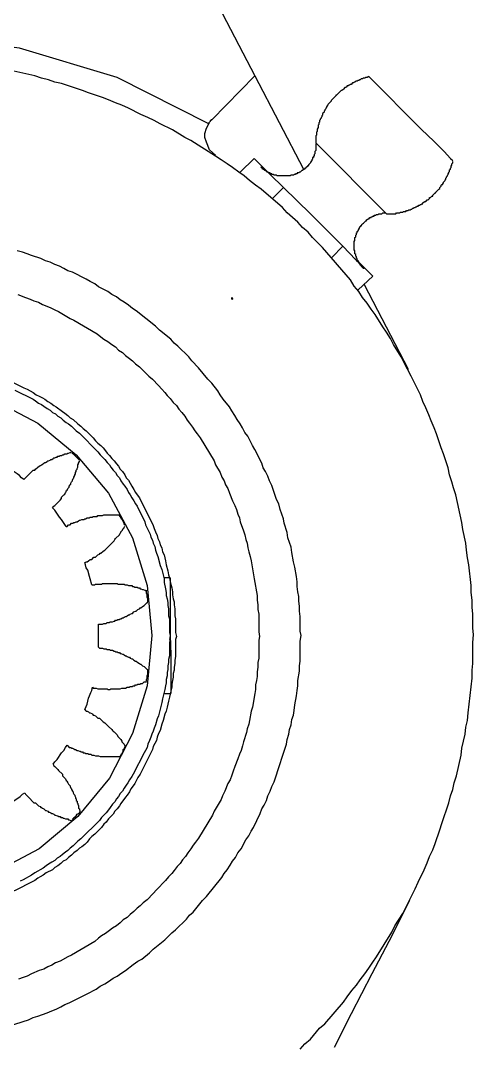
# Model space of a CAD drawing. Header units: inches. Extents: x 0 to 11, y 0.3 to 17.
# Drawn here: x 3.77 to 4.261, y 6.129 to 7.238 of the extents above; entities that cross this region are included whole.
import ezdxf

# ---------------------------------------------------------------- set-up
doc = ezdxf.new("R2010")
doc.units = ezdxf.units.IN
doc.header["$MEASUREMENT"] = 0
doc.layers.add('Layer 1', color=7, linetype='Continuous')

msp = doc.modelspace()

# ---------------------------------------------------------------- linework, layer by layer
at = {"layer": 'Layer 1', "color": 7, "lineweight": 25, "true_color": 0xffffff}
for points in [[(3.8275, 7.555), (4.0242, 7.1775), (3.9775, 7.13)], [(3.9742, 7.1258), (3.875, 7.1758), (3.7692, 7.2075), (3.6592, 7.2208), (3.5483, 7.215), (3.4408, 7.1908), (3.3383, 7.1483), (3.2442, 7.09), (3.1617, 7.0158)], [(4.0733, 6.1242), (4.0783, 6.13), (4.0842, 6.135), (4.0942, 6.1467), (4.1, 6.1517), (4.12, 6.175), (4.1242, 6.1808), (4.1292, 6.1875), (4.1342, 6.1933), (4.1383, 6.1992), (4.1433, 6.2058), (4.1475, 6.2117), (4.1517, 6.2183), (4.1558, 6.2242), (4.1725, 6.2508), (4.1758, 6.2575), (4.1842, 6.2708), (4.1975, 6.2975), (4.2008, 6.305), (4.2075, 6.3183), (4.2108, 6.3258), (4.2133, 6.3325), (4.2167, 6.34), (4.2192, 6.3467), (4.2242, 6.3617), (4.2267, 6.3683), (4.2342, 6.3908), (4.2358, 6.3983), (4.2383, 6.405), (4.24, 6.4125), (4.2425, 6.42), (4.2475, 6.4425), (4.2483, 6.45), (4.2517, 6.465), (4.2525, 6.4725), (4.2542, 6.48), (4.255, 6.4883), (4.2592, 6.5258), (4.2592, 6.5342), (4.26, 6.5417), (4.26, 6.5642), (4.2608, 6.5725), (4.26, 6.58), (4.26, 6.595), (4.2592, 6.6025), (4.2592, 6.61), (4.2583, 6.6183), (4.2583, 6.6258), (4.2558, 6.6483), (4.2542, 6.6558), (4.2533, 6.6642), (4.2525, 6.6717), (4.2492, 6.6867), (4.2483, 6.6942), (4.2417, 6.7242), (4.2392, 6.7317), (4.2375, 6.7383), (4.235, 6.7458), (4.2333, 6.7533), (4.2283, 6.7683), (4.2258, 6.775), (4.2208, 6.79), (4.2183, 6.7967), (4.215, 6.8042), (4.2125, 6.8108), (4.2092, 6.8183), (4.2058, 6.825), (4.2033, 6.8325), (4.1933, 6.8525), (4.1892, 6.86), (4.1825, 6.8733), (4.1742, 6.8867), (4.1708, 6.8933), (4.1667, 6.9), (4.1625, 6.9058), (4.1542, 6.9192), (4.15, 6.925), (4.1458, 6.9317), (4.1408, 6.9375), (4.1367, 6.9442), (4.1317, 6.95), (4.1275, 6.9567), (4.0975, 6.9917), (4.0867, 7.0025), (4.0817, 7.0083), (4.0758, 7.0133), (4.0708, 7.0192), (4.0592, 7.0292), (4.0542, 7.035), (4.0308, 7.055), (4.025, 7.0592), (4.0183, 7.0642), (4.0125, 7.0692), (4.0067, 7.0733), (4, 7.0783), (3.9942, 7.0825), (3.9875, 7.0867), (3.9817, 7.0908), (3.955, 7.1075), (3.9483, 7.1108), (3.935, 7.1192), (3.9217, 7.1258), (3.915, 7.1292), (3.9083, 7.1325), (3.9008, 7.1358), (3.8875, 7.1425), (3.88, 7.1458), (3.8733, 7.1483), (3.8658, 7.1517), (3.8592, 7.1542), (3.8442, 7.1592), (3.8375, 7.1617), (3.83, 7.1642), (3.8225, 7.1667), (3.815, 7.1692), (3.8075, 7.1708), (3.8008, 7.1733), (3.7933, 7.175), (3.7858, 7.1775), (3.7633, 7.1825)], [(4.0242, 7.1775), (4.0767, 7.0767)], [(4.1475, 7.1767), (4.1458, 7.1758), (4.1442, 7.1758), (4.1433, 7.175), (4.1417, 7.175), (4.1408, 7.1742), (4.1392, 7.1742), (4.1383, 7.1733), (4.1375, 7.1733), (4.1367, 7.1725), (4.1358, 7.1725), (4.135, 7.1717), (4.1333, 7.1717), (4.1325, 7.1708), (4.1317, 7.1708), (4.1308, 7.17), (4.13, 7.17), (4.1283, 7.1683), (4.1275, 7.1683), (4.1267, 7.1675), (4.1258, 7.1675), (4.125, 7.1667), (4.1242, 7.1667), (4.1233, 7.1658), (4.1225, 7.165), (4.1217, 7.165), (4.12, 7.1633), (4.1192, 7.1625), (4.1183, 7.1617), (4.1175, 7.1617), (4.1125, 7.1567), (4.1117, 7.1567), (4.1117, 7.1558), (4.1108, 7.155), (4.1067, 7.1508), (4.1067, 7.15), (4.1042, 7.1475), (4.1033, 7.1467), (4.1033, 7.1458), (4.1025, 7.145), (4.1017, 7.1442), (4.1017, 7.1433), (4.1008, 7.1425), (4.1008, 7.1417), (4.1, 7.1408), (4.1, 7.14), (4.0992, 7.1392), (4.0992, 7.1383), (4.0983, 7.1375), (4.0975, 7.1367), (4.0975, 7.135), (4.0967, 7.1342), (4.0967, 7.1333), (4.0958, 7.1325), (4.0958, 7.1317), (4.095, 7.1308), (4.095, 7.13), (4.0942, 7.1292), (4.0942, 7.1275), (4.0933, 7.1267), (4.0933, 7.125), (4.0925, 7.1242), (4.0925, 7.1217), (4.0917, 7.12), (4.0917, 7.1175), (4.0908, 7.1167), (4.0908, 7.1133), (4.09, 7.1125), (4.09, 7.1042)], [(4.1475, 7.1767), (4.2042, 7.12), (4.2183, 7.1067), (4.2292, 7.0958), (4.2358, 7.0883), (4.2383, 7.0858)], [(3.9775, 7.13), (3.9767, 7.13), (3.9767, 7.1292), (3.9758, 7.1292), (3.9758, 7.1283), (3.9742, 7.1267), (3.9742, 7.1258)], [(3.9817, 7.0917), (3.975, 7.0975), (3.9717, 7.1058), (3.97, 7.1108), (3.97, 7.115), (3.9717, 7.1208), (3.9742, 7.1258)], [(4.0908, 7.1042), (4.09, 7.1033), (4.09, 7.0967), (4.0892, 7.0958), (4.0892, 7.0933), (4.0883, 7.0925), (4.0883, 7.0908), (4.0875, 7.0908), (4.0875, 7.0892), (4.0867, 7.0892), (4.0867, 7.0875), (4.0858, 7.0867), (4.0858, 7.0858), (4.0842, 7.0842), (4.0842, 7.0833), (4.0825, 7.0817), (4.0825, 7.0808), (4.0817, 7.0808), (4.0817, 7.08), (4.0808, 7.08), (4.0808, 7.0792), (4.08, 7.0792), (4.08, 7.0783), (4.0792, 7.0783), (4.0792, 7.0775), (4.0783, 7.0775), (4.0783, 7.0767), (4.0775, 7.0767), (4.0758, 7.075), (4.075, 7.075), (4.0733, 7.0733), (4.0725, 7.0733), (4.0717, 7.0725), (4.07, 7.0725), (4.07, 7.0717), (4.0683, 7.0717), (4.0683, 7.0708), (4.0667, 7.0708), (4.0658, 7.07), (4.0633, 7.07), (4.0625, 7.0692), (4.0483, 7.0692), (4.0475, 7.07), (4.045, 7.07), (4.0442, 7.0708), (4.0425, 7.0708), (4.0425, 7.0717), (4.0408, 7.0717), (4.0408, 7.0725), (4.0392, 7.0725), (4.0383, 7.0733), (4.0375, 7.0733), (4.0367, 7.0742), (4.0358, 7.075), (4.035, 7.075), (4.0333, 7.0767), (4.0325, 7.0767), (4.0325, 7.0775), (4.0317, 7.0775), (4.0317, 7.0783), (4.0308, 7.0783), (4.0308, 7.0792)], [(4.1667, 7.0283), (4.0908, 7.1042)], [(4.0083, 7.0733), (4.0233, 7.0883), (4.0375, 7.0742)], [(4.1667, 7.0283), (4.1767, 7.0283), (4.1775, 7.0292), (4.1808, 7.0292), (4.1817, 7.03), (4.1842, 7.03), (4.185, 7.0308), (4.1875, 7.0308), (4.1883, 7.0317), (4.19, 7.0317), (4.1908, 7.0325), (4.1925, 7.0325), (4.1933, 7.0333), (4.1942, 7.0333), (4.195, 7.0342), (4.1958, 7.0342), (4.1967, 7.035), (4.1975, 7.035), (4.1983, 7.0358), (4.1992, 7.0358), (4.2, 7.0367), (4.2008, 7.0367), (4.2017, 7.0375), (4.2025, 7.0375), (4.2033, 7.0383), (4.2042, 7.0383), (4.205, 7.0392), (4.2058, 7.0392), (4.2058, 7.04), (4.2067, 7.0408), (4.2075, 7.0408), (4.2083, 7.0417), (4.2092, 7.0417), (4.2108, 7.0433), (4.2117, 7.0433), (4.2133, 7.045), (4.2133, 7.0458), (4.2142, 7.0458), (4.215, 7.0467), (4.2158, 7.0475), (4.2167, 7.0475), (4.2167, 7.0483), (4.2192, 7.0508), (4.22, 7.0508), (4.22, 7.0517), (4.2233, 7.055), (4.2242, 7.0558), (4.2242, 7.0567), (4.2258, 7.0583), (4.2258, 7.0592), (4.2267, 7.06), (4.2275, 7.06), (4.2275, 7.0608), (4.2283, 7.0617), (4.2283, 7.0625), (4.23, 7.0642), (4.23, 7.065), (4.2308, 7.0658), (4.2308, 7.0667), (4.2317, 7.0675), (4.2317, 7.0683), (4.2325, 7.0692), (4.2325, 7.07), (4.2333, 7.0708), (4.2333, 7.0717), (4.2342, 7.0725), (4.2342, 7.0733), (4.235, 7.0742), (4.235, 7.0758), (4.2358, 7.0767), (4.2358, 7.0775), (4.2367, 7.0783), (4.2367, 7.08), (4.2375, 7.0808), (4.2375, 7.0825), (4.2383, 7.0833), (4.2383, 7.085)], [(4.0375, 7.0742), (4.0408, 7.0708)], [(4.0408, 7.0708), (4.055, 7.0567)], [(4.055, 7.0567), (4.0433, 7.045)], [(4.055, 7.0567), (4.0842, 7.0283)], [(4.0842, 7.0283), (4.0908, 7.0217)], [(4.1425, 6.9692), (4.1417, 6.9692), (4.1408, 6.97), (4.14, 6.9708), (4.14, 6.9717), (4.1392, 6.9717), (4.1392, 6.9725), (4.1383, 6.9725), (4.1383, 6.9733), (4.1375, 6.9742), (4.1375, 6.975), (4.1367, 6.975), (4.1367, 6.9767), (4.1358, 6.9767), (4.1358, 6.9775), (4.135, 6.9783), (4.135, 6.98), (4.1342, 6.98), (4.1342, 6.9817), (4.1333, 6.9825), (4.1333, 6.9842), (4.1325, 6.985), (4.1325, 6.9883), (4.1317, 6.9892), (4.1317, 6.9983), (4.1325, 6.9992), (4.1325, 7.0025), (4.1333, 7.0033), (4.1333, 7.005), (4.1342, 7.0058), (4.1342, 7.0075), (4.135, 7.0075), (4.135, 7.0092), (4.1358, 7.01), (4.1358, 7.0108), (4.1367, 7.0108), (4.1367, 7.0125), (4.1375, 7.0125), (4.1375, 7.0133), (4.1383, 7.0142), (4.1383, 7.015), (4.1392, 7.015), (4.1392, 7.0158), (4.14, 7.0158), (4.14, 7.0167), (4.1408, 7.0175), (4.1417, 7.0183), (4.1442, 7.0208), (4.145, 7.0208), (4.145, 7.0217), (4.1458, 7.0217), (4.1458, 7.0225), (4.1467, 7.0225), (4.1475, 7.0233), (4.1483, 7.0233), (4.1483, 7.0242), (4.15, 7.0242), (4.15, 7.025), (4.1508, 7.025), (4.1517, 7.0258), (4.1533, 7.0258), (4.1533, 7.0267), (4.155, 7.0267), (4.1558, 7.0275), (4.1575, 7.0275), (4.1583, 7.0283), (4.1617, 7.0283), (4.1625, 7.0292), (4.1658, 7.0292)], [(4.0908, 7.0217), (4.1192, 6.9933)], [(3.7633, 6.1508), (3.7733, 6.1542), (3.7792, 6.1558), (3.7842, 6.1583), (3.7892, 6.16), (3.7942, 6.1617), (3.7992, 6.1633), (3.8042, 6.1658), (3.8092, 6.1675), (3.8142, 6.17), (3.8183, 6.1725), (3.8233, 6.1742), (3.8283, 6.1767), (3.8383, 6.1817), (3.8425, 6.1842), (3.8525, 6.1892), (3.8567, 6.1925), (3.8617, 6.195), (3.8658, 6.1975), (3.8708, 6.2008), (3.875, 6.2033), (3.88, 6.2067), (3.8842, 6.2092), (3.8925, 6.2158), (3.8975, 6.2192), (3.9017, 6.2217), (3.91, 6.2283), (3.9142, 6.2325), (3.9267, 6.2425), (3.9342, 6.25), (3.9383, 6.2533), (3.95, 6.265), (3.9533, 6.2692), (3.9575, 6.2725), (3.9675, 6.285), (3.9717, 6.2892), (3.9883, 6.31), (3.9908, 6.3142), (3.9942, 6.3183), (3.9975, 6.3233), (4, 6.3275), (4.0033, 6.3317), (4.0058, 6.3367), (4.0092, 6.3408), (4.0142, 6.3508), (4.0175, 6.355), (4.02, 6.36), (4.0225, 6.3642), (4.03, 6.3792), (4.0317, 6.3842), (4.0342, 6.3883), (4.0367, 6.3933), (4.0383, 6.3983), (4.0408, 6.4033), (4.0425, 6.4083), (4.045, 6.4133), (4.0517, 6.4333), (4.0533, 6.4392), (4.0583, 6.4542), (4.0592, 6.4592), (4.0608, 6.465), (4.0617, 6.47), (4.0633, 6.475), (4.0642, 6.4808), (4.0658, 6.4858), (4.0667, 6.4908), (4.0675, 6.4967), (4.0692, 6.5067), (4.07, 6.5125), (4.0708, 6.5175), (4.0708, 6.5233), (4.0725, 6.5333), (4.0725, 6.5392), (4.0733, 6.5442), (4.0733, 6.5658), (4.0742, 6.5717), (4.0733, 6.5767), (4.0733, 6.5925), (4.0725, 6.5983), (4.0725, 6.6033), (4.0717, 6.6092), (4.0717, 6.6142), (4.0708, 6.6192), (4.07, 6.625), (4.07, 6.63), (4.0692, 6.6358), (4.0675, 6.6458), (4.0658, 6.6517), (4.0642, 6.6617), (4.0633, 6.6675), (4.06, 6.6775), (4.0592, 6.6833), (4.0558, 6.6933), (4.055, 6.6983), (4.0517, 6.7083), (4.05, 6.7142), (4.0475, 6.7192), (4.0425, 6.7342), (4.04, 6.7392), (4.0383, 6.7442), (4.0358, 6.7492), (4.0333, 6.7533), (4.0317, 6.7583), (4.0242, 6.7733), (4.0217, 6.7775), (4.0167, 6.7875), (4.0133, 6.7917), (4.0108, 6.7967), (4.0083, 6.8008), (4.005, 6.8058), (4.0025, 6.81), (3.9992, 6.815), (3.9967, 6.8192), (3.99, 6.8275), (3.9867, 6.8325), (3.9842, 6.8367), (3.9775, 6.845), (3.9733, 6.8492), (3.9633, 6.8617), (3.9558, 6.8692), (3.9525, 6.8733), (3.9408, 6.885), (3.9367, 6.8883), (3.9333, 6.8925), (3.9208, 6.9025), (3.9167, 6.9067), (3.8958, 6.9233), (3.8917, 6.9258), (3.8875, 6.9292), (3.8825, 6.9325), (3.8783, 6.935), (3.8742, 6.9383), (3.8692, 6.9408), (3.865, 6.9442), (3.855, 6.9492), (3.8508, 6.9525), (3.8458, 6.955), (3.8417, 6.9575), (3.8267, 6.965), (3.8217, 6.9667), (3.8175, 6.9692), (3.8125, 6.9717), (3.8075, 6.9733), (3.8025, 6.9758), (3.7975, 6.9775), (3.7925, 6.98), (3.7825, 6.9833), (3.7775, 6.985), (3.7725, 6.9867), (3.7667, 6.9883)], [(4.1075, 6.9808), (4.1192, 6.9933)], [(4.1192, 6.9933), (4.1333, 6.9783)], [(4.1333, 6.9783), (4.135, 6.9767), (4.1367, 6.9758)], [(4.1367, 6.9758), (4.1517, 6.9608)], [(4.1358, 6.9458), (4.1517, 6.9608)], [(4.1425, 6.9517), (4.19, 6.86)], [(3.7675, 6.9408), (3.7758, 6.9375), (3.7808, 6.9358), (3.785, 6.9342), (3.79, 6.9325), (3.7942, 6.93), (3.8025, 6.9267), (3.8075, 6.9242), (3.8117, 6.9225), (3.8242, 6.915), (3.8283, 6.9133), (3.8533, 6.8983), (3.8575, 6.895), (3.8608, 6.8925), (3.865, 6.89), (3.8692, 6.8867), (3.8733, 6.8842), (3.8767, 6.8808), (3.8808, 6.8783), (3.8842, 6.875), (3.8883, 6.8717), (3.8917, 6.8692), (3.895, 6.8658), (3.8992, 6.8625), (3.9092, 6.8525), (3.9133, 6.8492), (3.92, 6.8425), (3.9233, 6.8383), (3.9267, 6.835), (3.9292, 6.8317), (3.9325, 6.8283), (3.9358, 6.8242), (3.9392, 6.8208), (3.9417, 6.8167), (3.945, 6.8133), (3.9483, 6.8092), (3.9508, 6.805), (3.9533, 6.8017), (3.9567, 6.7975), (3.9592, 6.7933), (3.9617, 6.79), (3.965, 6.7858), (3.98, 6.7608), (3.9817, 6.7567), (3.9867, 6.7483), (3.9883, 6.7433), (3.9908, 6.7392), (3.9925, 6.735), (3.995, 6.7308), (3.9967, 6.7258), (4, 6.7175), (4.0025, 6.7125), (4.0042, 6.7083), (4.0058, 6.7033), (4.0075, 6.6992), (4.0083, 6.695), (4.0117, 6.685), (4.0133, 6.6808), (4.0142, 6.6758), (4.0158, 6.6717), (4.0167, 6.6667), (4.0175, 6.6625), (4.0192, 6.6575), (4.02, 6.6525), (4.0208, 6.6483), (4.0233, 6.6333), (4.0242, 6.6292), (4.0258, 6.6192), (4.0267, 6.615), (4.0267, 6.61), (4.0275, 6.605), (4.0275, 6.6), (4.0283, 6.595), (4.0283, 6.5758), (4.0292, 6.5708), (4.0283, 6.5667), (4.0283, 6.5475), (4.0275, 6.5425), (4.0275, 6.5375), (4.0267, 6.5325), (4.0267, 6.5275), (4.0258, 6.5233), (4.025, 6.5183), (4.025, 6.5133), (4.0242, 6.5092), (4.0217, 6.4942), (4.02, 6.49), (4.0183, 6.48), (4.0175, 6.4758), (4.0158, 6.4708), (4.015, 6.4667), (4.0117, 6.4567), (4.0108, 6.4525), (4.0092, 6.4475), (4.0075, 6.4433), (4.0058, 6.4383), (4.0025, 6.43), (4.0008, 6.425), (3.9992, 6.4208), (3.9975, 6.4158), (3.995, 6.4117), (3.9917, 6.4033), (3.9892, 6.3983), (3.9875, 6.3942), (3.98, 6.3817), (3.9783, 6.3775), (3.9633, 6.3525), (3.96, 6.3483), (3.9575, 6.345), (3.955, 6.3408), (3.9517, 6.3367), (3.9492, 6.3325), (3.9458, 6.3292), (3.9433, 6.325), (3.94, 6.3217), (3.9367, 6.3175), (3.9342, 6.3142), (3.9308, 6.3108), (3.9275, 6.3067), (3.9175, 6.2967), (3.9142, 6.2925), (3.9075, 6.2858), (3.9033, 6.2825), (3.9, 6.2792), (3.8967, 6.2767), (3.8933, 6.2733), (3.8892, 6.27), (3.8858, 6.2667), (3.8817, 6.2642), (3.8783, 6.2608), (3.8742, 6.2575), (3.87, 6.255), (3.8667, 6.2525), (3.8625, 6.2492), (3.8583, 6.2467), (3.855, 6.2442), (3.8508, 6.2408), (3.8258, 6.2258), (3.8217, 6.2242), (3.8133, 6.2192), (3.8083, 6.2175), (3.8042, 6.215), (3.8, 6.2133), (3.7958, 6.2108), (3.7908, 6.2092), (3.7825, 6.2058), (3.7775, 6.2033), (3.7733, 6.2017), (3.7683, 6.2)], [(3.9992, 6.9367), (3.9992, 6.9375)], [(3.9992, 6.9367), (3.9992, 6.9375)], [(3.9992, 6.9367), (3.9992, 6.9375)], [(3.9992, 6.9367), (3.9992, 6.9375)], [(3.9992, 6.9367), (3.9992, 6.9375)], [(3.9992, 6.9367), (3.9992, 6.9375)], [(3.9992, 6.9367), (3.9992, 6.9375)], [(3.9992, 6.9367), (3.9992, 6.9375)], [(3.9992, 6.9367), (3.9992, 6.9375)], [(3.9992, 6.9367), (3.9992, 6.9375)], [(3.9992, 6.9367), (3.9992, 6.9375)], [(3.9992, 6.9367), (3.9992, 6.9375)], [(3.9992, 6.9367), (3.9992, 6.9375)], [(3.9992, 6.9358), (3.9992, 6.9375)], [(3.9992, 6.9367), (3.9992, 6.9375)], [(3.9992, 6.9367), (3.9992, 6.9375)], [(3.9992, 6.9358), (3.9992, 6.9375)], [(3.9992, 6.9358), (3.9992, 6.9367)], [(3.9992, 6.9367), (3.9992, 6.9367)], [(3.9992, 6.9367), (3.9992, 6.9358)], [(3.9992, 6.9358), (4, 6.9358)], [(4, 6.9358), (3.9992, 6.9358)], [(4, 6.9358), (4, 6.9375)], [(4, 6.9358), (4, 6.9367)], [(4, 6.9358), (4, 6.9367)], [(4, 6.9367), (4, 6.9358)], [(3.7575, 6.8483), (3.7742, 6.84), (3.7775, 6.8383), (3.7842, 6.835), (3.7875, 6.8325), (3.7908, 6.8308), (3.7942, 6.8292), (3.7967, 6.8275), (3.8, 6.825), (3.8033, 6.8233), (3.8067, 6.8208), (3.8092, 6.8192), (3.8158, 6.8142), (3.8183, 6.8125), (3.8217, 6.81), (3.8242, 6.8075), (3.8275, 6.8058), (3.8325, 6.8008), (3.8358, 6.7983), (3.8383, 6.7958), (3.8417, 6.7933), (3.8492, 6.7858), (3.8517, 6.7825), (3.8542, 6.78), (3.8575, 6.7775), (3.86, 6.775), (3.8625, 6.7717), (3.8642, 6.7692), (3.8667, 6.7667), (3.8692, 6.7633), (3.8717, 6.7608), (3.8742, 6.7575), (3.8767, 6.755), (3.8783, 6.7517), (3.8808, 6.7492), (3.8833, 6.7458), (3.885, 6.7425), (3.8875, 6.74), (3.8908, 6.7333), (3.8933, 6.73), (3.895, 6.7267), (3.8967, 6.7242), (3.8992, 6.7208), (3.9142, 6.6908), (3.915, 6.6875), (3.9167, 6.6842), (3.9183, 6.68), (3.9192, 6.6767), (3.9208, 6.6733), (3.9217, 6.67), (3.9233, 6.6667), (3.9242, 6.6625), (3.9258, 6.6592), (3.9275, 6.6525), (3.9283, 6.6483), (3.93, 6.6417), (3.9308, 6.6375), (3.9317, 6.6342), (3.9325, 6.63), (3.9342, 6.6233), (3.935, 6.6192), (3.935, 6.6158), (3.9358, 6.6117), (3.9367, 6.6083), (3.9367, 6.605), (3.9375, 6.6008), (3.9375, 6.5933), (3.9383, 6.59), (3.9383, 6.575), (3.9392, 6.5708), (3.9383, 6.5675), (3.9383, 6.5492), (3.9375, 6.545), (3.9375, 6.5417), (3.9367, 6.5375), (3.9367, 6.5342), (3.9358, 6.5308), (3.9358, 6.5267), (3.935, 6.5233), (3.9342, 6.5192), (3.9342, 6.5158), (3.9333, 6.5117), (3.9317, 6.505), (3.9308, 6.5008), (3.9292, 6.4942), (3.9283, 6.49), (3.9267, 6.4867), (3.925, 6.48), (3.9233, 6.4758), (3.9217, 6.4692), (3.92, 6.4658), (3.9183, 6.4617), (3.9175, 6.4583), (3.9142, 6.4517), (3.9133, 6.4483), (3.9, 6.4217), (3.8975, 6.4183), (3.8942, 6.4117), (3.8925, 6.4092), (3.89, 6.4058), (3.8883, 6.4025), (3.8858, 6.3992), (3.8842, 6.3967), (3.8792, 6.39), (3.8775, 6.3875), (3.875, 6.3842), (3.8725, 6.3817), (3.8708, 6.3783), (3.8658, 6.3733), (3.8633, 6.37), (3.8608, 6.3675), (3.8583, 6.3642), (3.8508, 6.3567), (3.8475, 6.3542), (3.845, 6.3517), (3.8425, 6.3483), (3.84, 6.3458), (3.8367, 6.3433), (3.8342, 6.3417), (3.8317, 6.3392), (3.8283, 6.3367), (3.8258, 6.3342), (3.8225, 6.3317), (3.82, 6.3292), (3.8167, 6.3275), (3.8142, 6.325), (3.8108, 6.3225), (3.8075, 6.3208), (3.805, 6.3183), (3.7983, 6.315), (3.795, 6.3125), (3.7917, 6.3108), (3.7892, 6.3092), (3.7858, 6.3067), (3.7758, 6.3017), (3.7725, 6.3), (3.7558, 6.2917)], [(3.7642, 6.8375), (3.7842, 6.8275), (3.7867, 6.8258), (3.79, 6.8233), (3.7933, 6.8217), (3.7958, 6.82), (3.7992, 6.8175), (3.8025, 6.8158), (3.805, 6.8133), (3.8083, 6.8117), (3.8108, 6.8092), (3.8142, 6.8075), (3.8167, 6.805), (3.82, 6.8025), (3.8225, 6.8008), (3.8258, 6.7983), (3.8308, 6.7933), (3.8342, 6.7908), (3.8542, 6.7708), (3.8567, 6.7675), (3.8617, 6.7625), (3.8642, 6.7592), (3.8667, 6.7567), (3.8683, 6.7542), (3.8708, 6.7508), (3.8733, 6.7483), (3.875, 6.745), (3.8775, 6.7425), (3.8792, 6.7392), (3.8817, 6.7358), (3.8833, 6.7333), (3.8858, 6.73), (3.8875, 6.7267), (3.8892, 6.7242), (3.8908, 6.7208), (3.8933, 6.7175), (3.895, 6.7142), (3.8967, 6.7117), (3.905, 6.695), (3.9058, 6.6917), (3.9108, 6.6817), (3.9117, 6.6783), (3.9133, 6.675), (3.9142, 6.6717), (3.9158, 6.6683), (3.9167, 6.6642), (3.9175, 6.6608), (3.9192, 6.6575), (3.9217, 6.6475), (3.9233, 6.6433), (3.9258, 6.6333), (3.9258, 6.6292), (3.9275, 6.6225), (3.9283, 6.6183), (3.9283, 6.615), (3.9292, 6.6117), (3.93, 6.6075), (3.93, 6.6042), (3.9308, 6.6008), (3.9308, 6.5933), (3.9317, 6.59), (3.9317, 6.575), (3.9325, 6.5717), (3.9317, 6.5675)], [(3.7417, 6.8267), (3.7892, 6.8017), (3.8308, 6.7675), (3.8658, 6.7258), (3.8917, 6.6775), (3.9075, 6.6258), (3.9125, 6.5717), (3.9075, 6.5175), (3.8917, 6.4658), (3.8667, 6.4175), (3.8325, 6.3758), (3.7908, 6.3408), (3.7425, 6.3158)], [(3.7742, 6.7408), (3.7842, 6.7508), (3.7858, 6.7508), (3.7867, 6.7517), (3.7892, 6.7542), (3.7908, 6.755), (3.7917, 6.7558), (3.7925, 6.7558), (3.7933, 6.7567), (3.795, 6.7575), (3.7958, 6.7583), (3.7967, 6.7592), (3.7975, 6.7592), (3.7992, 6.76), (3.8, 6.7608), (3.8008, 6.7608), (3.8025, 6.7617), (3.8033, 6.7625), (3.8042, 6.7625), (3.8058, 6.7633), (3.8067, 6.7642), (3.8075, 6.7642), (3.8092, 6.765), (3.81, 6.765), (3.8108, 6.7658), (3.8125, 6.7658), (3.8133, 6.7667), (3.815, 6.7667), (3.8158, 6.7675), (3.8167, 6.7675), (3.8183, 6.7683), (3.8208, 6.7683), (3.8217, 6.7692), (3.8225, 6.7692), (3.8242, 6.77), (3.825, 6.77)], [(3.8342, 6.7617), (3.83, 6.7658), (3.8292, 6.7667), (3.8258, 6.77)], [(3.7742, 6.7408), (3.7717, 6.7425), (3.7692, 6.745), (3.7667, 6.7467), (3.7592, 6.7517), (3.7567, 6.7542), (3.7542, 6.7558)], [(3.805, 6.71), (3.8067, 6.7117), (3.8075, 6.7125), (3.8125, 6.7175), (3.8133, 6.7183), (3.815, 6.72), (3.815, 6.7217), (3.8175, 6.7242), (3.8183, 6.725), (3.8192, 6.7267), (3.82, 6.7275), (3.82, 6.7283), (3.8208, 6.7292), (3.8217, 6.7308), (3.8233, 6.7325), (3.8233, 6.7333), (3.8242, 6.735), (3.825, 6.7358), (3.825, 6.7367), (3.8258, 6.7383), (3.8267, 6.7392), (3.8267, 6.74), (3.8275, 6.7417), (3.8283, 6.7425), (3.8283, 6.7433), (3.8292, 6.745), (3.8292, 6.7458), (3.83, 6.7467), (3.83, 6.7483), (3.8308, 6.7492), (3.8308, 6.7508), (3.8317, 6.7517), (3.8317, 6.7525), (3.8325, 6.7542), (3.8325, 6.7567), (3.8333, 6.7575), (3.8333, 6.7583), (3.8342, 6.76), (3.8342, 6.7608)], [(3.82, 6.69), (3.815, 6.6975), (3.8125, 6.7), (3.8075, 6.7075), (3.805, 6.71)], [(3.82, 6.69), (3.8208, 6.69), (3.8225, 6.6917), (3.8242, 6.6917), (3.8258, 6.6933), (3.8275, 6.6933), (3.8283, 6.6942), (3.8292, 6.6942), (3.8308, 6.695), (3.8317, 6.695), (3.8333, 6.6958), (3.8342, 6.6967), (3.835, 6.6967), (3.8367, 6.6975), (3.8392, 6.6975), (3.84, 6.6983), (3.8408, 6.6983), (3.8425, 6.6992), (3.845, 6.6992), (3.8458, 6.7), (3.8483, 6.7), (3.8492, 6.7008), (3.8533, 6.7008), (3.8542, 6.7017), (3.8592, 6.7017), (3.8608, 6.7025), (3.8775, 6.7025)], [(3.8833, 6.6908), (3.8825, 6.6925), (3.8825, 6.6933), (3.8808, 6.6967), (3.88, 6.6975), (3.8783, 6.7008), (3.8775, 6.7017)], [(3.84, 6.6508), (3.8408, 6.6508), (3.8417, 6.6517), (3.8425, 6.6517), (3.8442, 6.6525), (3.8458, 6.6542), (3.8475, 6.6542), (3.85, 6.6567), (3.8517, 6.6567), (3.8542, 6.6592), (3.8558, 6.66), (3.8567, 6.6608), (3.8575, 6.6608), (3.86, 6.6633), (3.8617, 6.6642), (3.8625, 6.665), (3.8692, 6.6717), (3.87, 6.6725), (3.8717, 6.6742), (3.8725, 6.6758), (3.8733, 6.6767), (3.8775, 6.6808), (3.8783, 6.6825), (3.8792, 6.6833), (3.8792, 6.6842), (3.8808, 6.6858), (3.8817, 6.6875), (3.8825, 6.6883), (3.8825, 6.6892), (3.8833, 6.69)], [(3.8475, 6.6267), (3.8458, 6.6333), (3.845, 6.6358), (3.8433, 6.6425), (3.8417, 6.645), (3.8408, 6.6483), (3.84, 6.6508)], [(3.8475, 6.6267), (3.8508, 6.6267), (3.8517, 6.6275), (3.8583, 6.6275), (3.8592, 6.6283), (3.875, 6.6283), (3.8758, 6.6275), (3.8825, 6.6275), (3.8833, 6.6267), (3.8858, 6.6267), (3.8875, 6.6258), (3.8908, 6.6258), (3.8917, 6.625), (3.8933, 6.625), (3.8942, 6.6242), (3.8967, 6.6242), (3.8975, 6.6233), (3.8992, 6.6233), (3.9, 6.6225), (3.9008, 6.6225), (3.9025, 6.6217), (3.9033, 6.6217), (3.905, 6.6208), (3.9058, 6.6208), (3.9058, 6.62)], [(3.9325, 6.6342), (3.9258, 6.6342)], [(3.9325, 6.6342), (3.9325, 6.5717), (3.9333, 6.5508), (3.9333, 6.5092)], [(3.9083, 6.6083), (3.9083, 6.6117), (3.9075, 6.6133), (3.9075, 6.6158), (3.9067, 6.6175), (3.9067, 6.6208)], [(3.855, 6.5842), (3.8592, 6.5842), (3.8608, 6.585), (3.8633, 6.585), (3.8642, 6.5858), (3.8667, 6.5858), (3.8675, 6.5867), (3.87, 6.5867), (3.8717, 6.5875), (3.8725, 6.5875), (3.8733, 6.5883), (3.875, 6.5883), (3.8758, 6.5892), (3.8775, 6.5892), (3.8783, 6.59), (3.8792, 6.59), (3.8808, 6.5908), (3.8817, 6.5908), (3.8825, 6.5917), (3.8842, 6.5925), (3.885, 6.5925), (3.8858, 6.5933), (3.8875, 6.5942), (3.8883, 6.5942), (3.8892, 6.595), (3.8908, 6.5958), (3.8917, 6.5958), (3.8933, 6.5975), (3.895, 6.5983), (3.8958, 6.5983), (3.8975, 6.6), (3.8992, 6.6008), (3.9, 6.6017), (3.9008, 6.6017), (3.9025, 6.6033), (3.9042, 6.6042), (3.9075, 6.6075), (3.9083, 6.6075)], [(3.855, 6.5592), (3.855, 6.5842)], [(3.9325, 6.5683), (3.9317, 6.5642), (3.9317, 6.55), (3.9308, 6.5458), (3.9308, 6.5425), (3.93, 6.5392), (3.93, 6.535), (3.9292, 6.5317), (3.9292, 6.5283), (3.9283, 6.5242), (3.9283, 6.5208), (3.9275, 6.5175), (3.9267, 6.5133), (3.9242, 6.5033), (3.9233, 6.4992), (3.9208, 6.4892), (3.92, 6.485), (3.9183, 6.4817), (3.9167, 6.475), (3.915, 6.4717), (3.9142, 6.4683), (3.9125, 6.465), (3.9117, 6.4617), (3.91, 6.4583), (3.9083, 6.4542), (3.9075, 6.4508), (3.9058, 6.4475), (3.9042, 6.445), (3.8925, 6.4217), (3.8908, 6.4192), (3.8883, 6.4158), (3.8867, 6.4125), (3.885, 6.41), (3.8825, 6.4067), (3.8808, 6.4033), (3.8783, 6.4008), (3.8767, 6.3975), (3.8742, 6.395), (3.8725, 6.3917), (3.87, 6.3892), (3.8675, 6.3858), (3.8658, 6.3833), (3.8633, 6.38), (3.8583, 6.375), (3.8558, 6.3717), (3.8358, 6.3517), (3.8325, 6.3492), (3.8275, 6.3442), (3.8242, 6.3417), (3.8217, 6.3392), (3.8192, 6.3375), (3.8158, 6.335), (3.8133, 6.3325), (3.81, 6.3308), (3.8075, 6.3283), (3.8042, 6.3267), (3.8008, 6.3242), (3.7983, 6.3225), (3.795, 6.32), (3.7917, 6.3183), (3.7892, 6.3167), (3.7858, 6.315), (3.7825, 6.3125), (3.7792, 6.3108), (3.7767, 6.3092), (3.7733, 6.3075), (3.77, 6.3058)], [(3.855, 6.5592), (3.8558, 6.5583), (3.8592, 6.5583), (3.8608, 6.5575), (3.8633, 6.5575), (3.8642, 6.5567), (3.8667, 6.5567), (3.8675, 6.5558), (3.87, 6.5558), (3.8717, 6.555), (3.8725, 6.555), (3.8733, 6.5542), (3.875, 6.5542), (3.8758, 6.5533), (3.8775, 6.5533), (3.8783, 6.5525), (3.8792, 6.5525), (3.8808, 6.5517), (3.8817, 6.5517), (3.8825, 6.5508), (3.8842, 6.55), (3.885, 6.55), (3.8858, 6.5492), (3.8875, 6.5483), (3.8883, 6.5483), (3.8892, 6.5475), (3.8908, 6.5467), (3.8917, 6.5467), (3.8933, 6.545), (3.895, 6.5442), (3.8958, 6.5442), (3.8975, 6.5425), (3.8992, 6.5417), (3.9, 6.5408), (3.9008, 6.5408), (3.9025, 6.5392), (3.9042, 6.5383), (3.9067, 6.5358), (3.9075, 6.535), (3.9083, 6.535)], [(3.9067, 6.5225), (3.9067, 6.5242), (3.9075, 6.5258), (3.9075, 6.5283), (3.9083, 6.53), (3.9083, 6.535)], [(3.8483, 6.5158), (3.8492, 6.515), (3.8525, 6.515), (3.8542, 6.5142), (3.8642, 6.5142), (3.865, 6.5133), (3.8675, 6.5133), (3.8683, 6.5142), (3.8783, 6.5142), (3.88, 6.515), (3.8842, 6.515), (3.8858, 6.5158), (3.8883, 6.5158), (3.8892, 6.5167), (3.8917, 6.5167), (3.8925, 6.5175), (3.8942, 6.5175), (3.895, 6.5183), (3.8967, 6.5183), (3.8975, 6.5192), (3.9, 6.5192), (3.9008, 6.52), (3.9025, 6.52), (3.9033, 6.5208), (3.9042, 6.5217), (3.9067, 6.5217)], [(3.84, 6.4917), (3.8417, 6.495), (3.8425, 6.4975), (3.8442, 6.5042), (3.845, 6.5067), (3.8467, 6.51), (3.8475, 6.5125), (3.8483, 6.5158)], [(3.9267, 6.5092), (3.9333, 6.5092)], [(3.84, 6.4917), (3.8408, 6.4908), (3.8417, 6.49), (3.8425, 6.49), (3.8442, 6.4892), (3.845, 6.4883), (3.8458, 6.4883), (3.8475, 6.4875), (3.8483, 6.4867), (3.8492, 6.4858), (3.85, 6.4858), (3.8517, 6.485), (3.8542, 6.4825), (3.8558, 6.4825), (3.86, 6.4783), (3.8617, 6.4775), (3.8625, 6.4767), (3.865, 6.4742), (3.8658, 6.4733), (3.8692, 6.47), (3.87, 6.4692), (3.8708, 6.4683), (3.8717, 6.4675), (3.875, 6.4642), (3.8758, 6.4625), (3.8792, 6.4592), (3.88, 6.4575), (3.88, 6.4567), (3.8825, 6.4542), (3.8833, 6.4525), (3.8833, 6.4517)], [(3.8058, 6.4325), (3.8075, 6.435), (3.81, 6.4375), (3.815, 6.445), (3.8175, 6.4475), (3.8192, 6.4508), (3.8208, 6.4533)], [(3.8208, 6.4533), (3.8217, 6.4525), (3.8233, 6.4508), (3.825, 6.4508), (3.8258, 6.45), (3.8267, 6.45), (3.8283, 6.4492), (3.8292, 6.4483), (3.83, 6.4483), (3.8317, 6.4475), (3.8325, 6.4475), (3.8342, 6.4467), (3.835, 6.4467), (3.8358, 6.4458), (3.8375, 6.4458), (3.8383, 6.445), (3.84, 6.445), (3.8408, 6.4442), (3.8433, 6.4442), (3.8442, 6.4433), (3.8467, 6.4433), (3.8475, 6.4425), (3.85, 6.4425), (3.8517, 6.4417), (3.855, 6.4417), (3.8567, 6.4408), (3.8775, 6.4408)], [(3.8783, 6.4408), (3.88, 6.4442), (3.8808, 6.445), (3.8817, 6.4467), (3.8817, 6.4483), (3.8825, 6.4492), (3.8842, 6.4525)], [(3.8058, 6.4325), (3.8067, 6.4308), (3.8075, 6.43), (3.8108, 6.4267), (3.8117, 6.4258), (3.8158, 6.4217), (3.8158, 6.42), (3.8192, 6.4167), (3.82, 6.415), (3.8208, 6.4142), (3.8208, 6.4133), (3.8217, 6.4125), (3.8225, 6.4108), (3.8242, 6.4092), (3.8242, 6.4083), (3.825, 6.4067), (3.8258, 6.4058), (3.8258, 6.405), (3.8267, 6.4033), (3.8275, 6.4025), (3.8275, 6.4017), (3.8283, 6.4), (3.8292, 6.3992), (3.8292, 6.3983), (3.83, 6.3967), (3.83, 6.3958), (3.8308, 6.395), (3.8308, 6.3933), (3.8317, 6.3925), (3.8317, 6.3908), (3.8325, 6.39), (3.8325, 6.3892), (3.8333, 6.3875), (3.8333, 6.385), (3.8342, 6.3842), (3.8342, 6.3833), (3.835, 6.3817)], [(3.755, 6.3867), (3.7575, 6.3883), (3.76, 6.3908), (3.77, 6.3975), (3.7725, 6.4), (3.775, 6.4017)], [(3.775, 6.4017), (3.7758, 6.4), (3.7783, 6.3975), (3.7792, 6.3967), (3.785, 6.3908), (3.7867, 6.3908), (3.7875, 6.39), (3.79, 6.3875), (3.7917, 6.3867), (3.7925, 6.3858), (3.7933, 6.3858), (3.7942, 6.385), (3.7958, 6.3842), (3.7975, 6.3825), (3.7983, 6.3825), (3.8, 6.3817), (3.8008, 6.3808), (3.8017, 6.3808), (3.8033, 6.38), (3.8042, 6.3792), (3.805, 6.3792), (3.8067, 6.3783), (3.8075, 6.3775), (3.8083, 6.3775), (3.81, 6.3767), (3.8108, 6.3767), (3.8117, 6.3758), (3.8133, 6.3758), (3.8142, 6.375), (3.8158, 6.375), (3.8167, 6.3742), (3.8175, 6.3742), (3.8192, 6.3733), (3.8217, 6.3733), (3.8225, 6.3725), (3.8233, 6.3725), (3.825, 6.3717), (3.8258, 6.3717)], [(3.8267, 6.3725), (3.8275, 6.3733), (3.8283, 6.375), (3.83, 6.3758), (3.8308, 6.3767), (3.8317, 6.3783), (3.8333, 6.3792), (3.8342, 6.38), (3.835, 6.3817)], [(4.1917, 6.285), (4.1692, 6.2408), (4.1508, 6.2058), (4.1283, 6.1625), (4.11, 6.1258)]]:
    msp.add_lwpolyline(points, dxfattribs=at)
msp.add_open_spline([(3.9992, 6.9367), (3.9992, 6.9367), (3.9992, 6.9358), (3.9992, 6.9358), (3.9992, 6.9358), (3.9992, 6.9367), (3.9992, 6.9367)], degree=3, knots=[0, 0, 0, 0, 1, 1, 1, 2, 2, 2, 2], dxfattribs=at)

doc.saveas('drawing.dxf')
